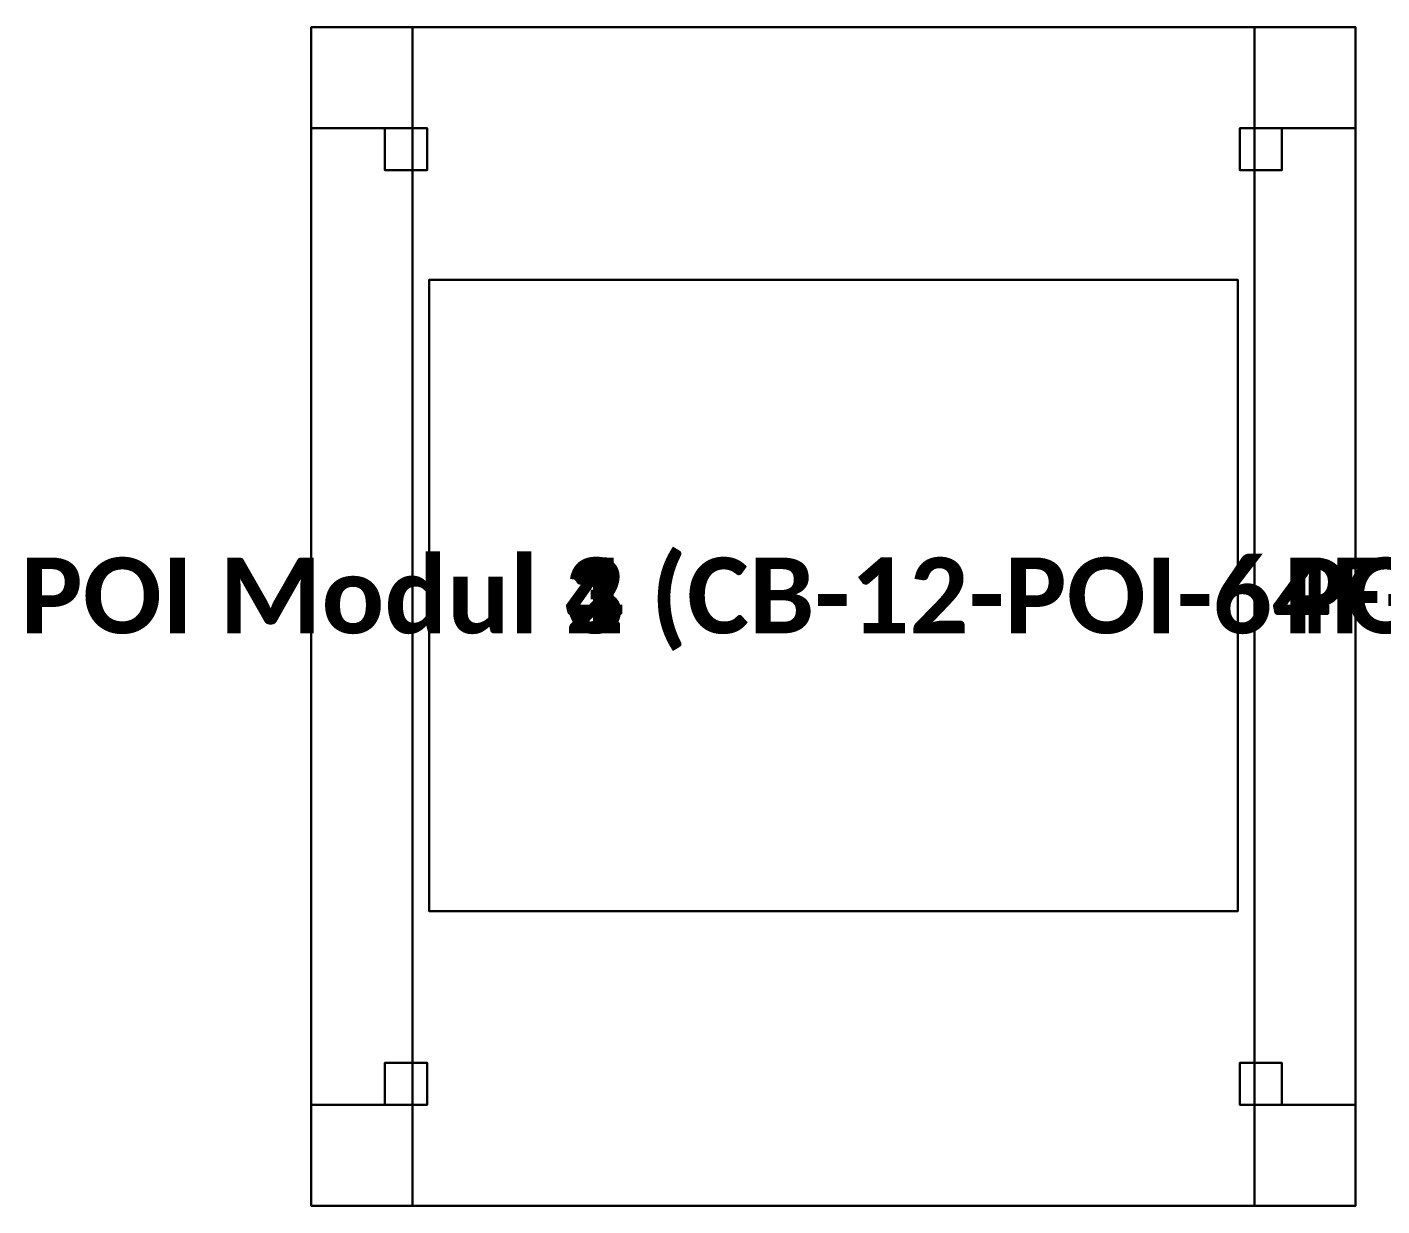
# Model space of a CAD drawing. Header units: metres. Extents: x -25 to 25, y -60.4 to 35.
# Drawn here: x -16.379 to -15.574, y -60.22 to -59.52 of the extents above; entities that cross this region are included whole.
import ezdxf
from ezdxf.enums import TextEntityAlignment as Align

# ---------------------------------------------------------------- set-up
doc = ezdxf.new("R2010")
doc.units = ezdxf.units.M
doc.layers.add('EKP_POI_MODULLERI', color=40, linetype='CONTINUOUS')
doc.layers.add('EKP_POI_TASIYICI_SASE', color=30, linetype='CONTINUOUS')
doc.styles.get("Standard").update_dxf_attribs({"font": 'calibrib.ttf'})

msp = doc.modelspace()

# ---------------------------------------------------------------- linework, layer by layer
at = {"layer": 'EKP_POI_MODULLERI'}
for p, q in [((-15.66, -59.67, 18.2795), (-16.14, -59.67, 18.2795)), ((-16.14, -59.67, 18.2795), (-16.14, -60.045, 18.2795)), ((-15.66, -59.67, 18.5435), (-16.14, -59.67, 18.5435)), ((-16.14, -59.67, 18.5435), (-16.14, -60.045, 18.5435)), ((-16.14, -59.67, 18.2795), (-16.14, -59.67, 18.5435)), ((-15.66, -59.67, 18.5945), (-16.14, -59.67, 18.5945)), ((-16.14, -59.67, 18.5945), (-16.14, -60.045, 18.5945)), ((-15.66, -59.67, 18.8585), (-16.14, -59.67, 18.8585)), ((-16.14, -59.67, 18.8585), (-16.14, -60.045, 18.8585)), ((-16.14, -59.67, 18.5945), (-16.14, -59.67, 18.8585)), ((-15.66, -59.67, 18.9095), (-16.14, -59.67, 18.9095)), ((-16.14, -59.67, 18.9095), (-16.14, -60.045, 18.9095)), ((-15.66, -59.67, 19.1735), (-16.14, -59.67, 19.1735)), ((-16.14, -59.67, 19.1735), (-16.14, -60.045, 19.1735)), ((-16.14, -59.67, 18.9095), (-16.14, -59.67, 19.1735)), ((-15.66, -59.67, 19.2245), (-16.14, -59.67, 19.2245)), ((-16.14, -59.67, 19.2245), (-16.14, -60.045, 19.2245)), ((-15.66, -59.67, 19.4885), (-16.14, -59.67, 19.4885)), ((-16.14, -59.67, 19.4885), (-16.14, -60.045, 19.4885)), ((-16.14, -59.67, 19.2245), (-16.14, -59.67, 19.4885)), ((-15.66, -60.045, 18.2795), (-15.66, -59.67, 18.2795)), ((-15.66, -60.045, 18.5435), (-15.66, -59.67, 18.5435)), ((-15.66, -59.67, 18.2795), (-15.66, -59.67, 18.5435)), ((-15.66, -60.045, 18.5945), (-15.66, -59.67, 18.5945)), ((-15.66, -60.045, 18.8585), (-15.66, -59.67, 18.8585)), ((-15.66, -59.67, 18.5945), (-15.66, -59.67, 18.8585)), ((-15.66, -60.045, 18.9095), (-15.66, -59.67, 18.9095)), ((-15.66, -60.045, 19.1735), (-15.66, -59.67, 19.1735)), ((-15.66, -59.67, 18.9095), (-15.66, -59.67, 19.1735)), ((-15.66, -60.045, 19.2245), (-15.66, -59.67, 19.2245)), ((-15.66, -60.045, 19.4885), (-15.66, -59.67, 19.4885)), ((-15.66, -59.67, 19.2245), (-15.66, -59.67, 19.4885)), ((-16.14, -60.045, 18.2795), (-15.66, -60.045, 18.2795)), ((-16.14, -60.045, 18.5435), (-15.66, -60.045, 18.5435)), ((-16.14, -60.045, 18.2795), (-16.14, -60.045, 18.5435)), ((-16.14, -60.045, 18.5945), (-15.66, -60.045, 18.5945)), ((-16.14, -60.045, 18.8585), (-15.66, -60.045, 18.8585)), ((-16.14, -60.045, 18.5945), (-16.14, -60.045, 18.8585)), ((-16.14, -60.045, 18.9095), (-15.66, -60.045, 18.9095)), ((-16.14, -60.045, 19.1735), (-15.66, -60.045, 19.1735)), ((-16.14, -60.045, 18.9095), (-16.14, -60.045, 19.1735)), ((-16.14, -60.045, 19.2245), (-15.66, -60.045, 19.2245)), ((-16.14, -60.045, 19.4885), (-15.66, -60.045, 19.4885)), ((-16.14, -60.045, 19.2245), (-16.14, -60.045, 19.4885)), ((-15.66, -60.045, 18.2795), (-15.66, -60.045, 18.5435)), ((-15.66, -60.045, 18.5945), (-15.66, -60.045, 18.8585)), ((-15.66, -60.045, 18.9095), (-15.66, -60.045, 19.1735)), ((-15.66, -60.045, 19.2245), (-15.66, -60.045, 19.4885))]:
    msp.add_line(p, q, dxfattribs=at)
for points in [[(-16.14, -60.045, 18.2795), (-15.66, -60.045, 18.2795), (-15.66, -59.67, 18.2795), (-16.14, -59.67, 18.2795)], [(-16.14, -60.045, 18.5435), (-15.66, -60.045, 18.5435), (-15.66, -59.67, 18.5435), (-16.14, -59.67, 18.5435)], [(-16.14, -59.67, 18.2795), (-15.66, -59.67, 18.2795), (-15.66, -59.67, 18.5435), (-16.14, -59.67, 18.5435)], [(-16.14, -60.045, 18.2795), (-16.14, -59.67, 18.2795), (-16.14, -59.67, 18.5435), (-16.14, -60.045, 18.5435)], [(-16.14, -60.045, 18.5945), (-15.66, -60.045, 18.5945), (-15.66, -59.67, 18.5945), (-16.14, -59.67, 18.5945)], [(-16.14, -60.045, 18.8585), (-15.66, -60.045, 18.8585), (-15.66, -59.67, 18.8585), (-16.14, -59.67, 18.8585)], [(-16.14, -59.67, 18.5945), (-15.66, -59.67, 18.5945), (-15.66, -59.67, 18.8585), (-16.14, -59.67, 18.8585)], [(-16.14, -60.045, 18.5945), (-16.14, -59.67, 18.5945), (-16.14, -59.67, 18.8585), (-16.14, -60.045, 18.8585)], [(-16.14, -60.045, 18.9095), (-15.66, -60.045, 18.9095), (-15.66, -59.67, 18.9095), (-16.14, -59.67, 18.9095)], [(-16.14, -60.045, 19.1735), (-15.66, -60.045, 19.1735), (-15.66, -59.67, 19.1735), (-16.14, -59.67, 19.1735)], [(-16.14, -59.67, 18.9095), (-15.66, -59.67, 18.9095), (-15.66, -59.67, 19.1735), (-16.14, -59.67, 19.1735)], [(-16.14, -60.045, 18.9095), (-16.14, -59.67, 18.9095), (-16.14, -59.67, 19.1735), (-16.14, -60.045, 19.1735)], [(-16.14, -60.045, 19.2245), (-15.66, -60.045, 19.2245), (-15.66, -59.67, 19.2245), (-16.14, -59.67, 19.2245)], [(-16.14, -60.045, 19.4885), (-15.66, -60.045, 19.4885), (-15.66, -59.67, 19.4885), (-16.14, -59.67, 19.4885)], [(-16.14, -59.67, 19.2245), (-15.66, -59.67, 19.2245), (-15.66, -59.67, 19.4885), (-16.14, -59.67, 19.4885)], [(-16.14, -60.045, 19.2245), (-16.14, -59.67, 19.2245), (-16.14, -59.67, 19.4885), (-16.14, -60.045, 19.4885)], [(-15.66, -60.045, 18.2795), (-15.66, -59.67, 18.2795), (-15.66, -59.67, 18.5435), (-15.66, -60.045, 18.5435)], [(-15.66, -60.045, 18.5945), (-15.66, -59.67, 18.5945), (-15.66, -59.67, 18.8585), (-15.66, -60.045, 18.8585)], [(-15.66, -60.045, 18.9095), (-15.66, -59.67, 18.9095), (-15.66, -59.67, 19.1735), (-15.66, -60.045, 19.1735)], [(-15.66, -60.045, 19.2245), (-15.66, -59.67, 19.2245), (-15.66, -59.67, 19.4885), (-15.66, -60.045, 19.4885)], [(-16.14, -60.045, 18.2795), (-15.66, -60.045, 18.2795), (-15.66, -60.045, 18.5435), (-16.14, -60.045, 18.5435)], [(-16.14, -60.045, 18.5945), (-15.66, -60.045, 18.5945), (-15.66, -60.045, 18.8585), (-16.14, -60.045, 18.8585)], [(-16.14, -60.045, 18.9095), (-15.66, -60.045, 18.9095), (-15.66, -60.045, 19.1735), (-16.14, -60.045, 19.1735)], [(-16.14, -60.045, 19.2245), (-15.66, -60.045, 19.2245), (-15.66, -60.045, 19.4885), (-16.14, -60.045, 19.4885)]]:
    msp.add_3dface(points, dxfattribs=at)
at = {"layer": 'EKP_POI_TASIYICI_SASE'}
for p, q in [((-15.59, -59.52, 18.121), (-16.21, -59.52, 18.121)), ((-16.21, -59.52, 18.121), (-16.21, -60.22, 18.121)), ((-15.59, -59.52, 18.221), (-16.21, -59.52, 18.221)), ((-16.21, -59.52, 18.221), (-16.21, -60.22, 18.221)), ((-16.21, -59.52, 18.121), (-16.21, -59.52, 18.221)), ((-16.15, -59.52, 18.221), (-16.21, -59.52, 18.221)), ((-16.21, -59.52, 18.221), (-16.21, -59.58, 18.221)), ((-16.15, -59.52, 19.541), (-16.21, -59.52, 19.541)), ((-16.21, -59.52, 19.541), (-16.21, -59.58, 19.541)), ((-16.21, -59.52, 18.221), (-16.21, -59.52, 19.541)), ((-15.59, -59.52, 19.541), (-16.21, -59.52, 19.541)), ((-16.21, -59.52, 19.541), (-16.21, -60.22, 19.541)), ((-15.59, -59.52, 19.601), (-16.21, -59.52, 19.601)), ((-16.21, -59.52, 19.601), (-16.21, -60.22, 19.601)), ((-16.21, -59.52, 19.541), (-16.21, -59.52, 19.601)), ((-16.15, -59.58, 18.221), (-16.15, -59.52, 18.221)), ((-16.15, -59.58, 19.541), (-16.15, -59.52, 19.541)), ((-16.15, -59.52, 18.221), (-16.15, -59.52, 19.541)), ((-15.59, -59.52, 18.221), (-15.65, -59.52, 18.221)), ((-15.65, -59.52, 18.221), (-15.65, -59.58, 18.221)), ((-15.59, -59.52, 19.541), (-15.65, -59.52, 19.541)), ((-15.65, -59.52, 19.541), (-15.65, -59.58, 19.541)), ((-15.65, -59.52, 18.221), (-15.65, -59.52, 19.541)), ((-15.59, -60.22, 18.121), (-15.59, -59.52, 18.121)), ((-15.59, -60.22, 18.221), (-15.59, -59.52, 18.221)), ((-15.59, -59.52, 18.121), (-15.59, -59.52, 18.221)), ((-15.59, -59.58, 18.221), (-15.59, -59.52, 18.221)), ((-15.59, -59.58, 19.541), (-15.59, -59.52, 19.541)), ((-15.59, -59.52, 18.221), (-15.59, -59.52, 19.541)), ((-15.59, -60.22, 19.541), (-15.59, -59.52, 19.541)), ((-15.59, -60.22, 19.601), (-15.59, -59.52, 19.601)), ((-15.59, -59.52, 19.541), (-15.59, -59.52, 19.601)), ((-16.21, -59.58, 18.221), (-16.15, -59.58, 18.221)), ((-16.21, -59.58, 19.541), (-16.15, -59.58, 19.541)), ((-16.21, -59.58, 18.221), (-16.21, -59.58, 19.541)), ((-16.15, -59.58, 18.261), (-16.21, -59.58, 18.261)), ((-16.21, -59.58, 18.261), (-16.21, -60.16, 18.261)), ((-16.15, -59.58, 18.301), (-16.21, -59.58, 18.301)), ((-16.21, -59.58, 18.301), (-16.21, -60.16, 18.301)), ((-16.21, -59.58, 18.261), (-16.21, -59.58, 18.301)), ((-16.15, -59.58, 18.861), (-16.21, -59.58, 18.861)), ((-16.21, -59.58, 18.861), (-16.21, -60.16, 18.861)), ((-16.15, -59.58, 18.901), (-16.21, -59.58, 18.901)), ((-16.21, -59.58, 18.901), (-16.21, -60.16, 18.901)), ((-16.21, -59.58, 18.861), (-16.21, -59.58, 18.901)), ((-16.15, -59.58, 19.481), (-16.21, -59.58, 19.481)), ((-16.21, -59.58, 19.481), (-16.21, -60.16, 19.481)), ((-16.15, -59.58, 19.521), (-16.21, -59.58, 19.521)), ((-16.21, -59.58, 19.521), (-16.21, -60.16, 19.521)), ((-16.21, -59.58, 19.481), (-16.21, -59.58, 19.521)), ((-16.1413, -59.58, 18.221), (-16.1663, -59.58, 18.221)), ((-16.1663, -59.58, 18.221), (-16.1663, -59.605, 18.221)), ((-16.1413, -59.58, 19.541), (-16.1663, -59.58, 19.541)), ((-16.1663, -59.58, 19.541), (-16.1663, -59.605, 19.541)), ((-16.1663, -59.58, 18.221), (-16.1663, -59.58, 19.541)), ((-16.15, -59.58, 18.221), (-16.15, -59.58, 19.541)), ((-16.15, -60.16, 18.261), (-16.15, -59.58, 18.261)), ((-16.15, -60.16, 18.301), (-16.15, -59.58, 18.301)), ((-16.15, -59.58, 18.261), (-16.15, -59.58, 18.301)), ((-16.15, -60.16, 18.861), (-16.15, -59.58, 18.861)), ((-16.15, -60.16, 18.901), (-16.15, -59.58, 18.901)), ((-16.15, -59.58, 18.861), (-16.15, -59.58, 18.901)), ((-16.15, -60.16, 19.481), (-16.15, -59.58, 19.481)), ((-16.15, -60.16, 19.521), (-16.15, -59.58, 19.521)), ((-16.15, -59.58, 19.481), (-16.15, -59.58, 19.521)), ((-16.1413, -59.605, 18.221), (-16.1413, -59.58, 18.221)), ((-16.1413, -59.605, 19.541), (-16.1413, -59.58, 19.541)), ((-16.1413, -59.58, 18.221), (-16.1413, -59.58, 19.541)), ((-15.6337, -59.58, 18.221), (-15.6587, -59.58, 18.221)), ((-15.6587, -59.58, 18.221), (-15.6587, -59.605, 18.221)), ((-15.6337, -59.58, 19.541), (-15.6587, -59.58, 19.541)), ((-15.6587, -59.58, 19.541), (-15.6587, -59.605, 19.541)), ((-15.6587, -59.58, 18.221), (-15.6587, -59.58, 19.541)), ((-15.65, -59.58, 18.221), (-15.59, -59.58, 18.221)), ((-15.65, -59.58, 19.541), (-15.59, -59.58, 19.541)), ((-15.65, -59.58, 18.221), (-15.65, -59.58, 19.541)), ((-15.59, -59.58, 18.261), (-15.65, -59.58, 18.261)), ((-15.65, -59.58, 18.261), (-15.65, -60.16, 18.261)), ((-15.59, -59.58, 18.301), (-15.65, -59.58, 18.301)), ((-15.65, -59.58, 18.301), (-15.65, -60.16, 18.301)), ((-15.65, -59.58, 18.261), (-15.65, -59.58, 18.301)), ((-15.59, -59.58, 18.861), (-15.65, -59.58, 18.861)), ((-15.65, -59.58, 18.861), (-15.65, -60.16, 18.861)), ((-15.59, -59.58, 18.901), (-15.65, -59.58, 18.901)), ((-15.65, -59.58, 18.901), (-15.65, -60.16, 18.901)), ((-15.65, -59.58, 18.861), (-15.65, -59.58, 18.901)), ((-15.59, -59.58, 19.481), (-15.65, -59.58, 19.481)), ((-15.65, -59.58, 19.481), (-15.65, -60.16, 19.481)), ((-15.59, -59.58, 19.521), (-15.65, -59.58, 19.521)), ((-15.65, -59.58, 19.521), (-15.65, -60.16, 19.521)), ((-15.65, -59.58, 19.481), (-15.65, -59.58, 19.521)), ((-15.6337, -59.605, 18.221), (-15.6337, -59.58, 18.221)), ((-15.6337, -59.605, 19.541), (-15.6337, -59.58, 19.541)), ((-15.6337, -59.58, 18.221), (-15.6337, -59.58, 19.541)), ((-15.59, -59.58, 18.221), (-15.59, -59.58, 19.541)), ((-15.59, -60.16, 18.261), (-15.59, -59.58, 18.261)), ((-15.59, -60.16, 18.301), (-15.59, -59.58, 18.301)), ((-15.59, -59.58, 18.261), (-15.59, -59.58, 18.301)), ((-15.59, -60.16, 18.861), (-15.59, -59.58, 18.861)), ((-15.59, -60.16, 18.901), (-15.59, -59.58, 18.901)), ((-15.59, -59.58, 18.861), (-15.59, -59.58, 18.901)), ((-15.59, -60.16, 19.481), (-15.59, -59.58, 19.481)), ((-15.59, -60.16, 19.521), (-15.59, -59.58, 19.521)), ((-15.59, -59.58, 19.481), (-15.59, -59.58, 19.521)), ((-16.1663, -59.605, 18.221), (-16.1413, -59.605, 18.221)), ((-16.1663, -59.605, 19.541), (-16.1413, -59.605, 19.541)), ((-16.1663, -59.605, 18.221), (-16.1663, -59.605, 19.541)), ((-16.1413, -59.605, 18.221), (-16.1413, -59.605, 19.541)), ((-15.6587, -59.605, 18.221), (-15.6337, -59.605, 18.221)), ((-15.6587, -59.605, 19.541), (-15.6337, -59.605, 19.541)), ((-15.6587, -59.605, 18.221), (-15.6587, -59.605, 19.541)), ((-15.6337, -59.605, 18.221), (-15.6337, -59.605, 19.541)), ((-16.1413, -60.135, 18.221), (-16.1663, -60.135, 18.221)), ((-16.1663, -60.135, 18.221), (-16.1663, -60.16, 18.221)), ((-16.1413, -60.135, 19.541), (-16.1663, -60.135, 19.541)), ((-16.1663, -60.135, 19.541), (-16.1663, -60.16, 19.541)), ((-16.1663, -60.135, 18.221), (-16.1663, -60.135, 19.541)), ((-16.1413, -60.16, 18.221), (-16.1413, -60.135, 18.221)), ((-16.1413, -60.16, 19.541), (-16.1413, -60.135, 19.541)), ((-16.1413, -60.135, 18.221), (-16.1413, -60.135, 19.541)), ((-15.6337, -60.135, 18.221), (-15.6587, -60.135, 18.221)), ((-15.6587, -60.135, 18.221), (-15.6587, -60.16, 18.221)), ((-15.6337, -60.135, 19.541), (-15.6587, -60.135, 19.541)), ((-15.6587, -60.135, 19.541), (-15.6587, -60.16, 19.541)), ((-15.6587, -60.135, 18.221), (-15.6587, -60.135, 19.541)), ((-15.6337, -60.16, 18.221), (-15.6337, -60.135, 18.221)), ((-15.6337, -60.16, 19.541), (-15.6337, -60.135, 19.541)), ((-15.6337, -60.135, 18.221), (-15.6337, -60.135, 19.541)), ((-16.15, -60.16, 18.221), (-16.21, -60.16, 18.221)), ((-16.21, -60.16, 18.221), (-16.21, -60.22, 18.221)), ((-16.15, -60.16, 19.541), (-16.21, -60.16, 19.541)), ((-16.21, -60.16, 19.541), (-16.21, -60.22, 19.541)), ((-16.21, -60.16, 18.221), (-16.21, -60.16, 19.541)), ((-16.21, -60.16, 18.261), (-16.15, -60.16, 18.261)), ((-16.21, -60.16, 18.301), (-16.15, -60.16, 18.301)), ((-16.21, -60.16, 18.261), (-16.21, -60.16, 18.301)), ((-16.21, -60.16, 18.861), (-16.15, -60.16, 18.861)), ((-16.21, -60.16, 18.901), (-16.15, -60.16, 18.901)), ((-16.21, -60.16, 18.861), (-16.21, -60.16, 18.901)), ((-16.21, -60.16, 19.481), (-16.15, -60.16, 19.481)), ((-16.21, -60.16, 19.521), (-16.15, -60.16, 19.521)), ((-16.21, -60.16, 19.481), (-16.21, -60.16, 19.521)), ((-16.1663, -60.16, 18.221), (-16.1413, -60.16, 18.221)), ((-16.1663, -60.16, 19.541), (-16.1413, -60.16, 19.541)), ((-16.1663, -60.16, 18.221), (-16.1663, -60.16, 19.541)), ((-16.15, -60.22, 18.221), (-16.15, -60.16, 18.221)), ((-16.15, -60.22, 19.541), (-16.15, -60.16, 19.541)), ((-16.15, -60.16, 18.221), (-16.15, -60.16, 19.541)), ((-16.15, -60.16, 18.261), (-16.15, -60.16, 18.301)), ((-16.15, -60.16, 18.861), (-16.15, -60.16, 18.901)), ((-16.15, -60.16, 19.481), (-16.15, -60.16, 19.521)), ((-16.1413, -60.16, 18.221), (-16.1413, -60.16, 19.541)), ((-15.6587, -60.16, 18.221), (-15.6337, -60.16, 18.221)), ((-15.6587, -60.16, 19.541), (-15.6337, -60.16, 19.541)), ((-15.6587, -60.16, 18.221), (-15.6587, -60.16, 19.541)), ((-15.59, -60.16, 18.221), (-15.65, -60.16, 18.221)), ((-15.65, -60.16, 18.221), (-15.65, -60.22, 18.221)), ((-15.59, -60.16, 19.541), (-15.65, -60.16, 19.541)), ((-15.65, -60.16, 19.541), (-15.65, -60.22, 19.541)), ((-15.65, -60.16, 18.221), (-15.65, -60.16, 19.541)), ((-15.65, -60.16, 18.261), (-15.59, -60.16, 18.261)), ((-15.65, -60.16, 18.301), (-15.59, -60.16, 18.301)), ((-15.65, -60.16, 18.261), (-15.65, -60.16, 18.301)), ((-15.65, -60.16, 18.861), (-15.59, -60.16, 18.861)), ((-15.65, -60.16, 18.901), (-15.59, -60.16, 18.901)), ((-15.65, -60.16, 18.861), (-15.65, -60.16, 18.901)), ((-15.65, -60.16, 19.481), (-15.59, -60.16, 19.481)), ((-15.65, -60.16, 19.521), (-15.59, -60.16, 19.521)), ((-15.65, -60.16, 19.481), (-15.65, -60.16, 19.521)), ((-15.6337, -60.16, 18.221), (-15.6337, -60.16, 19.541)), ((-15.59, -60.22, 18.221), (-15.59, -60.16, 18.221)), ((-15.59, -60.22, 19.541), (-15.59, -60.16, 19.541)), ((-15.59, -60.16, 18.221), (-15.59, -60.16, 19.541)), ((-15.59, -60.16, 18.261), (-15.59, -60.16, 18.301)), ((-15.59, -60.16, 18.861), (-15.59, -60.16, 18.901)), ((-15.59, -60.16, 19.481), (-15.59, -60.16, 19.521)), ((-16.21, -60.22, 18.121), (-15.59, -60.22, 18.121)), ((-16.21, -60.22, 18.221), (-15.59, -60.22, 18.221)), ((-16.21, -60.22, 18.121), (-16.21, -60.22, 18.221)), ((-16.21, -60.22, 18.221), (-16.15, -60.22, 18.221)), ((-16.21, -60.22, 19.541), (-16.15, -60.22, 19.541)), ((-16.21, -60.22, 18.221), (-16.21, -60.22, 19.541)), ((-16.21, -60.22, 19.541), (-15.59, -60.22, 19.541)), ((-16.21, -60.22, 19.601), (-15.59, -60.22, 19.601)), ((-16.21, -60.22, 19.541), (-16.21, -60.22, 19.601)), ((-16.15, -60.22, 18.221), (-16.15, -60.22, 19.541)), ((-15.65, -60.22, 18.221), (-15.59, -60.22, 18.221)), ((-15.65, -60.22, 19.541), (-15.59, -60.22, 19.541)), ((-15.65, -60.22, 18.221), (-15.65, -60.22, 19.541)), ((-15.59, -60.22, 18.121), (-15.59, -60.22, 18.221)), ((-15.59, -60.22, 18.221), (-15.59, -60.22, 19.541)), ((-15.59, -60.22, 19.541), (-15.59, -60.22, 19.601))]:
    msp.add_line(p, q, dxfattribs=at)
for points in [[(-16.21, -60.22, 18.121), (-15.59, -60.22, 18.121), (-15.59, -59.52, 18.121), (-16.21, -59.52, 18.121)], [(-16.21, -60.22, 18.221), (-15.59, -60.22, 18.221), (-15.59, -59.52, 18.221), (-16.21, -59.52, 18.221)], [(-16.21, -59.52, 18.121), (-15.59, -59.52, 18.121), (-15.59, -59.52, 18.221), (-16.21, -59.52, 18.221)], [(-16.21, -60.22, 18.121), (-16.21, -59.52, 18.121), (-16.21, -59.52, 18.221), (-16.21, -60.22, 18.221)], [(-16.21, -59.58, 18.221), (-16.15, -59.58, 18.221), (-16.15, -59.52, 18.221), (-16.21, -59.52, 18.221)], [(-16.21, -59.58, 19.541), (-16.15, -59.58, 19.541), (-16.15, -59.52, 19.541), (-16.21, -59.52, 19.541)], [(-16.21, -59.52, 18.221), (-16.15, -59.52, 18.221), (-16.15, -59.52, 19.541), (-16.21, -59.52, 19.541)], [(-16.21, -59.58, 18.221), (-16.21, -59.52, 18.221), (-16.21, -59.52, 19.541), (-16.21, -59.58, 19.541)], [(-16.21, -60.22, 19.541), (-15.59, -60.22, 19.541), (-15.59, -59.52, 19.541), (-16.21, -59.52, 19.541)], [(-16.21, -60.22, 19.601), (-15.59, -60.22, 19.601), (-15.59, -59.52, 19.601), (-16.21, -59.52, 19.601)], [(-16.21, -59.52, 19.541), (-15.59, -59.52, 19.541), (-15.59, -59.52, 19.601), (-16.21, -59.52, 19.601)], [(-16.21, -60.22, 19.541), (-16.21, -59.52, 19.541), (-16.21, -59.52, 19.601), (-16.21, -60.22, 19.601)], [(-16.15, -59.58, 18.221), (-16.15, -59.52, 18.221), (-16.15, -59.52, 19.541), (-16.15, -59.58, 19.541)], [(-15.65, -59.58, 18.221), (-15.59, -59.58, 18.221), (-15.59, -59.52, 18.221), (-15.65, -59.52, 18.221)], [(-15.65, -59.58, 19.541), (-15.59, -59.58, 19.541), (-15.59, -59.52, 19.541), (-15.65, -59.52, 19.541)], [(-15.65, -59.52, 18.221), (-15.59, -59.52, 18.221), (-15.59, -59.52, 19.541), (-15.65, -59.52, 19.541)], [(-15.65, -59.58, 18.221), (-15.65, -59.52, 18.221), (-15.65, -59.52, 19.541), (-15.65, -59.58, 19.541)], [(-15.59, -60.22, 18.121), (-15.59, -59.52, 18.121), (-15.59, -59.52, 18.221), (-15.59, -60.22, 18.221)], [(-15.59, -59.58, 18.221), (-15.59, -59.52, 18.221), (-15.59, -59.52, 19.541), (-15.59, -59.58, 19.541)], [(-15.59, -60.22, 19.541), (-15.59, -59.52, 19.541), (-15.59, -59.52, 19.601), (-15.59, -60.22, 19.601)], [(-16.21, -59.58, 18.221), (-16.15, -59.58, 18.221), (-16.15, -59.58, 19.541), (-16.21, -59.58, 19.541)], [(-16.21, -60.16, 18.261), (-16.15, -60.16, 18.261), (-16.15, -59.58, 18.261), (-16.21, -59.58, 18.261)], [(-16.21, -60.16, 18.301), (-16.15, -60.16, 18.301), (-16.15, -59.58, 18.301), (-16.21, -59.58, 18.301)], [(-16.21, -59.58, 18.261), (-16.15, -59.58, 18.261), (-16.15, -59.58, 18.301), (-16.21, -59.58, 18.301)], [(-16.21, -60.16, 18.261), (-16.21, -59.58, 18.261), (-16.21, -59.58, 18.301), (-16.21, -60.16, 18.301)], [(-16.21, -60.16, 18.861), (-16.15, -60.16, 18.861), (-16.15, -59.58, 18.861), (-16.21, -59.58, 18.861)], [(-16.21, -60.16, 18.901), (-16.15, -60.16, 18.901), (-16.15, -59.58, 18.901), (-16.21, -59.58, 18.901)], [(-16.21, -59.58, 18.861), (-16.15, -59.58, 18.861), (-16.15, -59.58, 18.901), (-16.21, -59.58, 18.901)], [(-16.21, -60.16, 18.861), (-16.21, -59.58, 18.861), (-16.21, -59.58, 18.901), (-16.21, -60.16, 18.901)], [(-16.21, -60.16, 19.481), (-16.15, -60.16, 19.481), (-16.15, -59.58, 19.481), (-16.21, -59.58, 19.481)], [(-16.21, -60.16, 19.521), (-16.15, -60.16, 19.521), (-16.15, -59.58, 19.521), (-16.21, -59.58, 19.521)], [(-16.21, -59.58, 19.481), (-16.15, -59.58, 19.481), (-16.15, -59.58, 19.521), (-16.21, -59.58, 19.521)], [(-16.21, -60.16, 19.481), (-16.21, -59.58, 19.481), (-16.21, -59.58, 19.521), (-16.21, -60.16, 19.521)], [(-16.1663, -59.605, 18.221), (-16.1413, -59.605, 18.221), (-16.1413, -59.58, 18.221), (-16.1663, -59.58, 18.221)], [(-16.1663, -59.605, 19.541), (-16.1413, -59.605, 19.541), (-16.1413, -59.58, 19.541), (-16.1663, -59.58, 19.541)], [(-16.1663, -59.58, 18.221), (-16.1413, -59.58, 18.221), (-16.1413, -59.58, 19.541), (-16.1663, -59.58, 19.541)], [(-16.1663, -59.605, 18.221), (-16.1663, -59.58, 18.221), (-16.1663, -59.58, 19.541), (-16.1663, -59.605, 19.541)], [(-16.15, -60.16, 18.261), (-16.15, -59.58, 18.261), (-16.15, -59.58, 18.301), (-16.15, -60.16, 18.301)], [(-16.15, -60.16, 18.861), (-16.15, -59.58, 18.861), (-16.15, -59.58, 18.901), (-16.15, -60.16, 18.901)], [(-16.15, -60.16, 19.481), (-16.15, -59.58, 19.481), (-16.15, -59.58, 19.521), (-16.15, -60.16, 19.521)], [(-16.1413, -59.605, 18.221), (-16.1413, -59.58, 18.221), (-16.1413, -59.58, 19.541), (-16.1413, -59.605, 19.541)], [(-15.6587, -59.605, 18.221), (-15.6337, -59.605, 18.221), (-15.6337, -59.58, 18.221), (-15.6587, -59.58, 18.221)], [(-15.6587, -59.605, 19.541), (-15.6337, -59.605, 19.541), (-15.6337, -59.58, 19.541), (-15.6587, -59.58, 19.541)], [(-15.6587, -59.58, 18.221), (-15.6337, -59.58, 18.221), (-15.6337, -59.58, 19.541), (-15.6587, -59.58, 19.541)], [(-15.6587, -59.605, 18.221), (-15.6587, -59.58, 18.221), (-15.6587, -59.58, 19.541), (-15.6587, -59.605, 19.541)], [(-15.65, -59.58, 18.221), (-15.59, -59.58, 18.221), (-15.59, -59.58, 19.541), (-15.65, -59.58, 19.541)], [(-15.65, -60.16, 18.261), (-15.59, -60.16, 18.261), (-15.59, -59.58, 18.261), (-15.65, -59.58, 18.261)], [(-15.65, -60.16, 18.301), (-15.59, -60.16, 18.301), (-15.59, -59.58, 18.301), (-15.65, -59.58, 18.301)], [(-15.65, -59.58, 18.261), (-15.59, -59.58, 18.261), (-15.59, -59.58, 18.301), (-15.65, -59.58, 18.301)], [(-15.65, -60.16, 18.261), (-15.65, -59.58, 18.261), (-15.65, -59.58, 18.301), (-15.65, -60.16, 18.301)], [(-15.65, -60.16, 18.861), (-15.59, -60.16, 18.861), (-15.59, -59.58, 18.861), (-15.65, -59.58, 18.861)], [(-15.65, -60.16, 18.901), (-15.59, -60.16, 18.901), (-15.59, -59.58, 18.901), (-15.65, -59.58, 18.901)], [(-15.65, -59.58, 18.861), (-15.59, -59.58, 18.861), (-15.59, -59.58, 18.901), (-15.65, -59.58, 18.901)], [(-15.65, -60.16, 18.861), (-15.65, -59.58, 18.861), (-15.65, -59.58, 18.901), (-15.65, -60.16, 18.901)], [(-15.65, -60.16, 19.481), (-15.59, -60.16, 19.481), (-15.59, -59.58, 19.481), (-15.65, -59.58, 19.481)], [(-15.65, -60.16, 19.521), (-15.59, -60.16, 19.521), (-15.59, -59.58, 19.521), (-15.65, -59.58, 19.521)], [(-15.65, -59.58, 19.481), (-15.59, -59.58, 19.481), (-15.59, -59.58, 19.521), (-15.65, -59.58, 19.521)], [(-15.65, -60.16, 19.481), (-15.65, -59.58, 19.481), (-15.65, -59.58, 19.521), (-15.65, -60.16, 19.521)], [(-15.6337, -59.605, 18.221), (-15.6337, -59.58, 18.221), (-15.6337, -59.58, 19.541), (-15.6337, -59.605, 19.541)], [(-15.59, -60.16, 18.261), (-15.59, -59.58, 18.261), (-15.59, -59.58, 18.301), (-15.59, -60.16, 18.301)], [(-15.59, -60.16, 18.861), (-15.59, -59.58, 18.861), (-15.59, -59.58, 18.901), (-15.59, -60.16, 18.901)], [(-15.59, -60.16, 19.481), (-15.59, -59.58, 19.481), (-15.59, -59.58, 19.521), (-15.59, -60.16, 19.521)], [(-16.1663, -59.605, 18.221), (-16.1413, -59.605, 18.221), (-16.1413, -59.605, 19.541), (-16.1663, -59.605, 19.541)], [(-15.6587, -59.605, 18.221), (-15.6337, -59.605, 18.221), (-15.6337, -59.605, 19.541), (-15.6587, -59.605, 19.541)], [(-16.1663, -60.16, 18.221), (-16.1413, -60.16, 18.221), (-16.1413, -60.135, 18.221), (-16.1663, -60.135, 18.221)], [(-16.1663, -60.16, 19.541), (-16.1413, -60.16, 19.541), (-16.1413, -60.135, 19.541), (-16.1663, -60.135, 19.541)], [(-16.1663, -60.135, 18.221), (-16.1413, -60.135, 18.221), (-16.1413, -60.135, 19.541), (-16.1663, -60.135, 19.541)], [(-16.1663, -60.16, 18.221), (-16.1663, -60.135, 18.221), (-16.1663, -60.135, 19.541), (-16.1663, -60.16, 19.541)], [(-16.1413, -60.16, 18.221), (-16.1413, -60.135, 18.221), (-16.1413, -60.135, 19.541), (-16.1413, -60.16, 19.541)], [(-15.6587, -60.16, 18.221), (-15.6337, -60.16, 18.221), (-15.6337, -60.135, 18.221), (-15.6587, -60.135, 18.221)], [(-15.6587, -60.16, 19.541), (-15.6337, -60.16, 19.541), (-15.6337, -60.135, 19.541), (-15.6587, -60.135, 19.541)], [(-15.6587, -60.135, 18.221), (-15.6337, -60.135, 18.221), (-15.6337, -60.135, 19.541), (-15.6587, -60.135, 19.541)], [(-15.6587, -60.16, 18.221), (-15.6587, -60.135, 18.221), (-15.6587, -60.135, 19.541), (-15.6587, -60.16, 19.541)], [(-15.6337, -60.16, 18.221), (-15.6337, -60.135, 18.221), (-15.6337, -60.135, 19.541), (-15.6337, -60.16, 19.541)], [(-16.21, -60.22, 18.221), (-16.15, -60.22, 18.221), (-16.15, -60.16, 18.221), (-16.21, -60.16, 18.221)], [(-16.21, -60.22, 19.541), (-16.15, -60.22, 19.541), (-16.15, -60.16, 19.541), (-16.21, -60.16, 19.541)], [(-16.21, -60.16, 18.221), (-16.15, -60.16, 18.221), (-16.15, -60.16, 19.541), (-16.21, -60.16, 19.541)], [(-16.21, -60.22, 18.221), (-16.21, -60.16, 18.221), (-16.21, -60.16, 19.541), (-16.21, -60.22, 19.541)], [(-16.21, -60.16, 18.261), (-16.15, -60.16, 18.261), (-16.15, -60.16, 18.301), (-16.21, -60.16, 18.301)], [(-16.21, -60.16, 18.861), (-16.15, -60.16, 18.861), (-16.15, -60.16, 18.901), (-16.21, -60.16, 18.901)], [(-16.21, -60.16, 19.481), (-16.15, -60.16, 19.481), (-16.15, -60.16, 19.521), (-16.21, -60.16, 19.521)], [(-16.1663, -60.16, 18.221), (-16.1413, -60.16, 18.221), (-16.1413, -60.16, 19.541), (-16.1663, -60.16, 19.541)], [(-16.15, -60.22, 18.221), (-16.15, -60.16, 18.221), (-16.15, -60.16, 19.541), (-16.15, -60.22, 19.541)], [(-15.6587, -60.16, 18.221), (-15.6337, -60.16, 18.221), (-15.6337, -60.16, 19.541), (-15.6587, -60.16, 19.541)], [(-15.65, -60.22, 18.221), (-15.59, -60.22, 18.221), (-15.59, -60.16, 18.221), (-15.65, -60.16, 18.221)], [(-15.65, -60.22, 19.541), (-15.59, -60.22, 19.541), (-15.59, -60.16, 19.541), (-15.65, -60.16, 19.541)], [(-15.65, -60.16, 18.221), (-15.59, -60.16, 18.221), (-15.59, -60.16, 19.541), (-15.65, -60.16, 19.541)], [(-15.65, -60.22, 18.221), (-15.65, -60.16, 18.221), (-15.65, -60.16, 19.541), (-15.65, -60.22, 19.541)], [(-15.65, -60.16, 18.261), (-15.59, -60.16, 18.261), (-15.59, -60.16, 18.301), (-15.65, -60.16, 18.301)], [(-15.65, -60.16, 18.861), (-15.59, -60.16, 18.861), (-15.59, -60.16, 18.901), (-15.65, -60.16, 18.901)], [(-15.65, -60.16, 19.481), (-15.59, -60.16, 19.481), (-15.59, -60.16, 19.521), (-15.65, -60.16, 19.521)], [(-15.59, -60.22, 18.221), (-15.59, -60.16, 18.221), (-15.59, -60.16, 19.541), (-15.59, -60.22, 19.541)], [(-16.21, -60.22, 18.121), (-15.59, -60.22, 18.121), (-15.59, -60.22, 18.221), (-16.21, -60.22, 18.221)], [(-16.21, -60.22, 18.221), (-16.15, -60.22, 18.221), (-16.15, -60.22, 19.541), (-16.21, -60.22, 19.541)], [(-16.21, -60.22, 19.541), (-15.59, -60.22, 19.541), (-15.59, -60.22, 19.601), (-16.21, -60.22, 19.601)], [(-15.65, -60.22, 18.221), (-15.59, -60.22, 18.221), (-15.59, -60.22, 19.541), (-15.65, -60.22, 19.541)]]:
    msp.add_3dface(points, dxfattribs=at)

# ---------------------------------------------------------------- texts
at = {"layer": 'EKP_POI_MODULLERI'}
for s, p in [('POI Modul 1 (CB-12-POI-64F-A12)', (-15.9, -59.8575)), ('POI Modul 2 (CB-12-POI-64F-A12)', (-15.9, -59.8575)), ('POI Modul 3 (CB-12-POI-64F-A12)', (-15.9, -59.8575)), ('POI Modul 4 (CB-12-POI-64F-A12)', (-15.9, -59.8575)), ('POI Modul 1 (CB-12-POI-64F-A12)', (-15.15, -59.8575)), ('POI Modul 2 (CB-12-POI-64F-A12)', (-15.15, -59.8575)), ('POI Modul 3 (CB-12-POI-64F-A12)', (-15.15, -59.8575)), ('POI Modul 4 (CB-12-POI-64F-A12)', (-15.15, -59.8575))]:
    msp.add_text(s, height=0.045, dxfattribs=at).set_placement(p, align=Align.MIDDLE_CENTER)

doc.saveas('drawing.dxf')
